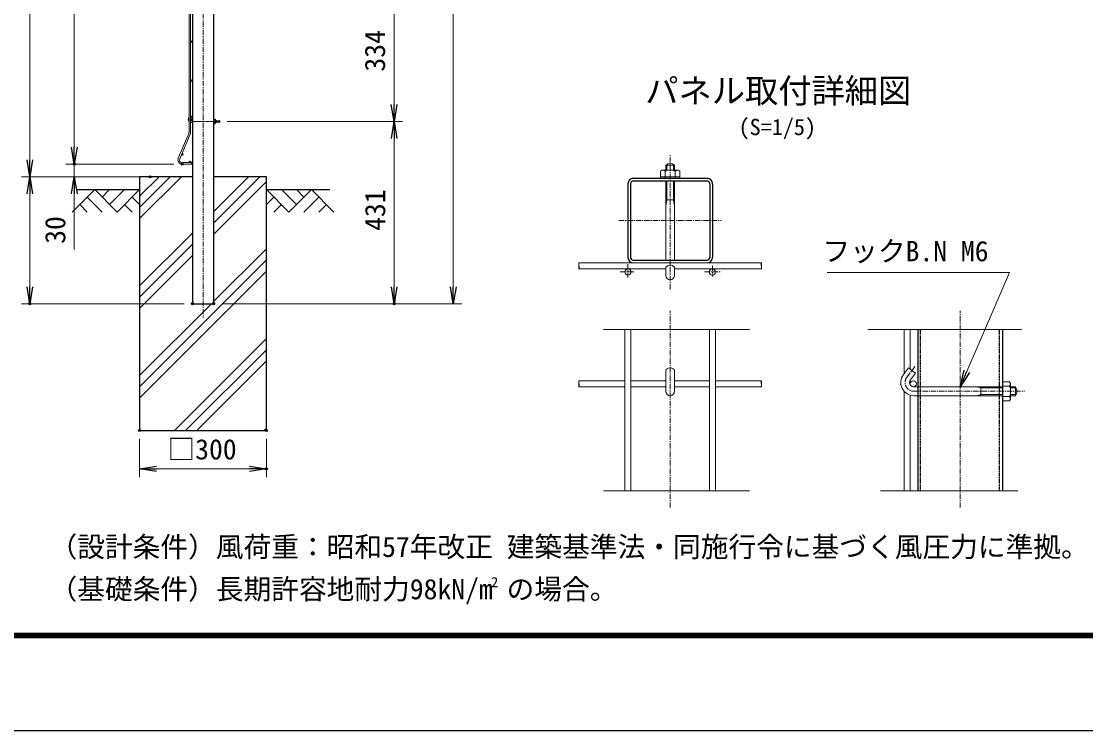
# Model space of a CAD drawing. Units: millimetres, scale not verified, with parts at other scales. Extents: x -4200 to 4200, y -2970 to 2970.
# Drawn here: x -399 to 2120, y -2970 to -1292 of the extents above; entities that cross this region are included whole.
import ezdxf
from ezdxf.enums import TextEntityAlignment as Align

# ---------------------------------------------------------------- set-up
doc = ezdxf.new("R2010")
doc.units = ezdxf.units.MM
doc.header["$LTSCALE"] = 10
doc.header["$PDMODE"] = 32
doc.header["$PDSIZE"] = 5
for name, pattern in [('USER1', [2, 1.25, -0.25, 0.25, -0.25]), ('USER2', [0.375, 0.25, -0.125]), ('USER3', [1.125, 0.75, -0.125, 0.125, -0.125])]:
    doc.linetypes.add(name, pattern=pattern)
for name, color, linetype, lineweight in [('0-0_D-STR-DIM', 7, 'Continuous', 13), ('0-1_0', 7, 'Continuous', 25), ('0-3_D-TTL-TXT', 7, 'Continuous', 25), ('0-4_D-STR1', 1, 'Continuous', 25), ('0-5_D-BMK', 2, 'USER1', 13), ('0-6_D-STR2', 7, 'Continuous', 9), ('0-7_D-TTL', 7, 'Continuous', 25), ('0-8_D-STR-TXT', 7, 'Continuous', 13), ('0-9_D-STR3', 3, 'Continuous', 13), ('0-B_D-BGD', 7, 'Continuous', 25), ('0-C_D-DCR-HCH', 7, 'Continuous', 13), ('0-D_D-STR4', 7, 'Continuous', 25)]:
    doc.layers.add(name, color=color, linetype=linetype, lineweight=lineweight)
doc.layers.add('0-2_DEFPOINTS', color=7, linetype='Continuous')
doc.styles.add('ＭＳ ゴシック', font='')
doc.styles.get('ＭＳ ゴシック').set_extended_font_data('MS Gothic')

# ---------------------------------------------------------------- blocks, each defined once
blk = doc.blocks.new('_OPEN')
at = {"layer": '0-1_0'}
blk.add_line((0, 0), (-10, 0), dxfattribs=at)
blk.add_lwpolyline([(-10, 1.667), (0, 0), (-10, -1.667)], dxfattribs=at)

msp = doc.modelspace()

# ---------------------------------------------------------------- linework, layer by layer
at = {"layer": '0-0_D-STR-DIM'}
for p, q in [((-379.01, -1620.07), (-379.01, 99.93)), ((623.24, -1920.06), (623.24, 99.93)), ((-273.71, -1590.07), (-273.71, -792.57)), ((482.91, -1489.06), (482.91, -1235.31)), ((88.32, -1529.06), (503.24, -1529.06)), ((88.32, -1529.06), (502.91, -1529.06)), ((-273.71, -1590.07), (-273.71, -1550.07)), ((483.24, -1569.06), (483.24, -1920.06)), ((-38.41, -1630.07), (-293.71, -1630.07)), ((-38.41, -1630.07), (-293.71, -1630.07)), ((-273.71, -1630.07), (-273.71, -1660.07)), ((-114.11, -1660.07), (-399.01, -1660.07)), ((-114.11, -1660.07), (-399.01, -1660.07)), ((-114.11, -1660.07), (-293.71, -1660.07)), ((-379.01, -1700.07), (-379.01, -1920.07)), ((-273.71, -1700.07), (-273.71, -1831.71)), ((-14.11, -1960.07), (-399.01, -1960.07)), ((75.89, -1960.06), (503.24, -1960.06)), ((75.89, -1960.06), (643.24, -1960.06)), ((978.84, -2021.36), (1324.1, -2021.36)), ((1968.18, -2021.36), (1604.18, -2021.36)), ((-119.11, -2280.07), (-119.11, -2370.66)), ((180.89, -2280.07), (180.89, -2370.66)), ((-79.11, -2350.66), (140.89, -2350.66)), ((1324.1, -2402.84), (978.84, -2402.84)), ((1958.92, -2402.84), (1634.49, -2402.84))]:
    msp.add_line(p, q, dxfattribs=at)
at = {"layer": '0-2_DEFPOINTS'}
for p in [(68.32, -1529.06), (-273.71, -1630.07), (-18.41, -1630.07), (-94.11, -1660.07), (-379.01, -1960.07), (5.89, -1960.07), (55.89, -1960.06), (55.89, -1960.06), (483.24, -1960.06), (-119.11, -2260.07), (180.89, -2260.07), (180.89, -2350.66)]:
    msp.add_point(p, dxfattribs=at)
at = {"layer": '0-4_D-STR1'}
for p, q in [((5.89, 160.67), (5.89, -1960.06)), ((55.89, 174.06), (55.89, -1960.06)), ((1036.46, -1676.24), (1036.46, -1850.64)), ((1042.86, -1676.24), (1042.86, -1850.64)), ((1049.26, -1663.44), (1223.66, -1663.44)), ((1049.26, -1669.84), (1223.66, -1669.84)), ((1230.06, -1676.24), (1230.06, -1850.64)), ((1236.46, -1676.24), (1236.46, -1850.64)), ((1049.26, -1857.04), (1223.66, -1857.04)), ((5.89, -1960.06), (55.89, -1960.06)), ((1722.55, -2021.36), (1722.55, -2402.84)), ((1922.55, -2021.36), (1922.55, -2402.84))]:
    msp.add_line(p, q, dxfattribs=at)
at = {"layer": '0-4_D-STR1', "linetype": 'USER2'}
for p, q in [((1728.95, -2402.84), (1728.95, -2021.36)), ((1916.15, -2402.84), (1916.15, -2021.36))]:
    msp.add_line(p, q, dxfattribs=at)
at = {"layer": '0-4_D-STR1'}
for centre, radius, start, end in [((1049.26, -1676.24), 12.8, 90, 180), ((1049.26, -1676.24), 6.4, 90, 180), ((1223.66, -1676.24), 12.8, 0, 90), ((1223.66, -1676.24), 6.4, 0, 90), ((1049.26, -1850.64), 12.8, 180, 270), ((1049.26, -1850.64), 6.4, 180, 270), ((1223.66, -1850.64), 6.4, 270, 0), ((1223.66, -1850.64), 12.8, 270, 0)]:
    msp.add_arc(centre, radius, start, end, dxfattribs=at)
at = {"layer": '0-5_D-BMK'}
for p, q in [((30.89, 167.37), (30.89, -1994.36)), ((1136.46, -1926.45), (1136.46, -1608.93)), ((1015.25, -1763.44), (1257.66, -1763.44)), ((1017.91, -1885.04), (1051.96, -1885.04)), ((1036.46, -1866.84), (1036.46, -1897.97)), ((1217.65, -1885.04), (1256.54, -1885.04)), ((1236.46, -1870.86), (1236.46, -1895.95)), ((1136.46, -2442.43), (1136.46, -1976.85)), ((1822.55, -2442.43), (1822.55, -1976.85)), ((1696.74, -2133.93), (1715.67, -2108.79)), ((1713.35, -2167.24), (1975.07, -2167.24))]:
    msp.add_line(p, q, dxfattribs=at)
at = {"layer": '0-5_D-BMK', "linetype": 'USER3'}
msp.add_line((4.49, -1529.06), (68.32, -1529.06), dxfattribs=at)
at = {"layer": '0-5_D-BMK'}
msp.add_arc((1713.35, -2146.44), 20.8, 143, 270, dxfattribs=at)
at = {"layer": '0-6_D-STR2'}
for p, q in [((-2.21, -1555.01), (-2.21, -827.63)), ((1.39, -1555.01), (1.39, -827.63)), ((-27.62, -1616.16), (-2.72, -1557.51)), ((-24.3, -1617.57), (0.59, -1558.91)), ((3.39, -1626.47), (-18.41, -1626.47)), ((3.39, -1630.07), (-18.41, -1630.07)), ((3.39, -1626.47), (3.39, -1630.07)), ((1352.41, -1863.44), (920.51, -1863.44)), ((1126.06, -1877.84), (920.51, -1877.84)), ((1352.41, -1877.84), (1146.86, -1877.84)), ((1029.26, -2021.36), (1029.26, -2402.84)), ((1043.66, -2021.36), (1043.66, -2402.84)), ((1229.26, -2021.36), (1229.26, -2402.84)), ((1243.66, -2021.36), (1243.66, -2402.84)), ((1690.15, -2125.39), (1690.15, -2021.36)), ((1704.55, -2115.04), (1704.55, -2021.36)), ((1704.55, -2140.9), (1704.55, -2151.99)), ((1029.26, -2142.44), (920.5, -2142.44)), ((1029.26, -2156.84), (920.5, -2156.84)), ((1126.06, -2142.44), (1043.66, -2142.44)), ((1126.06, -2156.84), (1043.66, -2156.84)), ((1229.26, -2142.44), (1146.86, -2142.44)), ((1229.26, -2156.84), (1146.86, -2156.84)), ((1352.4, -2142.44), (1243.66, -2142.44)), ((1352.4, -2156.84), (1243.66, -2156.84)), ((1690.15, -2402.84), (1690.15, -2167.31)), ((1704.55, -2402.84), (1704.55, -2176.38))]:
    msp.add_line(p, q, dxfattribs=at)
for centre, radius in [((3.19, -1340.32), 1.8), ((3.19, -1432.69), 1.8), ((3.19, -1525.07), 1.8), ((-17.88, -1607.04), 1.8), ((-0.11, -1624.67), 1.8), ((1036.46, -1885.04), 7.2), ((1236.46, -1885.04), 7.2), ((1711.86, -2149.64), 7.2)]:
    msp.add_circle(centre, radius, dxfattribs=at)
for centre, radius, start, end in [((-8.61, -1555.01), 6.4, 337, 0), ((-8.61, -1555.01), 10, 337, 0), ((-18.41, -1620.07), 10, 157, 270), ((-18.41, -1620.07), 6.4, 157, 270)]:
    msp.add_arc(centre, radius, start, end, dxfattribs=at)
for centre, ratio, start_param, end_param in [((920.51, -1867.04), 0.143611, 6.2831853, 9.424778), ((1352.41, -1874.24), 0.143651, 3.1457196, 6.2933134), ((920.5, -2146.04), 0.143611, 6.2831853, 9.424778), ((1352.41, -2153.24), 0.143651, 3.1457196, 6.2933134)]:
    msp.add_ellipse(centre, major_axis=(0, 3.6), ratio=ratio, start_param=start_param, end_param=end_param, dxfattribs=at)
for centre in [(1352.41, -1867.04), (920.51, -1874.24), (920.5, -2153.24), (1352.4, -2146.04)]:
    msp.add_ellipse(centre, major_axis=(0, 3.6), ratio=0.143611, dxfattribs=at)
at = {"layer": '0-7_D-TTL', "color": 2}
msp.add_lwpolyline([(-4200, 2970), (4200, 2970), (4200, -2970), (-4200, -2970)], close=True, dxfattribs=at)
at = {"layer": '0-7_D-TTL'}
for points in [[(-3930, 2750), (3930, 2750), (3930, -2750), (-3930, -2750)], [(-3927.5, 2747.5), (3927.5, 2747.5), (3927.5, -2747.5), (-3927.5, -2747.5)], [(-3925, 2745), (3925, 2745), (3925, -2745), (-3925, -2745)], [(-3922.5, 2742.5), (3922.5, 2742.5), (3922.5, -2742.5), (-3922.5, -2742.5)], [(-3920, 2740), (3920, 2740), (3920, -2740), (-3920, -2740)]]:
    msp.add_lwpolyline(points, close=True, dxfattribs=at)
at = {"layer": '0-8_D-STR-TXT'}
msp.add_lwpolyline([(1507.78, -1886.09), (1939.16, -1886.09), (1823.34, -2155.01)], dxfattribs=at)
at = {"layer": '0-9_D-STR3'}
for p, q in [((-2.64, -1519.17), (-2.21, -1518.6)), ((4.49, -1518.35), (1.39, -1516.01)), ((1.51, -1522.3), (4.49, -1518.35)), ((3.59, -1526.46), (5.89, -1526.46)), ((3.59, -1531.66), (5.89, -1531.66)), ((60.02, -1523.54), (55.89, -1523.54)), ((60.02, -1526.3), (55.89, -1526.3)), ((60.02, -1531.83), (55.89, -1531.83)), ((60.02, -1534.59), (55.89, -1534.59)), ((60.52, -1524.91), (60.52, -1533.4)), ((60.52, -1526.46), (63.63, -1526.46)), ((60.52, -1531.66), (63.63, -1531.66)), ((63.63, -1526.46), (63.63, -1531.66)), ((1126.06, -1632.48), (1146.86, -1632.48)), ((1126.06, -1644.16), (1126.06, -1632.48)), ((1128.46, -1644.16), (1128.46, -1630.78)), ((1144.46, -1644.16), (1144.46, -1630.78)), ((1146.86, -1644.16), (1146.86, -1632.48)), ((1159.02, -1659.84), (1113.9, -1659.84)), ((1155.12, -1644.16), (1117.8, -1644.16)), ((1120.56, -1644.16), (1124.46, -1646.41)), ((1128.36, -1644.16), (1124.46, -1646.41)), ((1124.46, -1646.41), (1124.46, -1663.44)), ((1144.56, -1644.16), (1148.46, -1646.41)), ((1152.36, -1644.16), (1148.46, -1646.41)), ((1148.46, -1646.41), (1148.46, -1663.44)), ((1155.12, -1644.16), (1159.02, -1646.41)), ((1159.02, -1646.41), (1159.02, -1663.44)), ((1126.06, -1857.04), (1126.06, -1669.84)), ((1128.46, -1714.64), (1128.46, -1669.84)), ((1144.46, -1714.64), (1144.46, -1669.84)), ((1146.86, -1857.04), (1146.86, -1669.84)), ((1146.86, -1714.64), (1126.06, -1714.64)), ((1128.46, -1714.64), (1126.06, -1729.04)), ((1144.46, -1714.64), (1146.86, -1729.04)), ((1126.06, -1875.74), (1126.06, -1893.44)), ((1146.86, -1875.74), (1146.86, -1893.44)), ((1688.43, -2127.67), (1700.34, -2111.87)), ((1716.95, -2124.39), (1700.34, -2111.87)), ((1126.06, -2118.57), (1126.06, -2167.24)), ((1146.86, -2167.24), (1146.86, -2118.57)), ((1705.04, -2140.19), (1716.95, -2124.39)), ((1713.35, -2156.84), (1922.55, -2156.84)), ((1861.75, -2156.84), (1871.35, -2159.24)), ((1871.35, -2156.84), (1871.35, -2177.64)), ((1871.35, -2159.24), (1922.55, -2159.24)), ((1939.58, -2144.68), (1922.55, -2144.68)), ((1922.55, -2144.68), (1922.55, -2192.2)), ((1939.58, -2155.24), (1922.55, -2155.24)), ((1941.83, -2151.34), (1939.58, -2155.24)), ((1941.83, -2159.14), (1939.58, -2155.24)), ((1941.83, -2156.84), (1953.51, -2156.84)), ((1941.83, -2159.24), (1955.2, -2159.24)), ((1953.51, -2156.84), (1953.51, -2177.64)), ((1713.35, -2177.64), (1922.55, -2177.64)), ((1861.75, -2177.64), (1871.35, -2175.24)), ((1871.35, -2175.24), (1922.55, -2175.24)), ((1939.58, -2179.24), (1922.55, -2179.24)), ((1939.58, -2189.8), (1922.55, -2189.8)), ((1941.83, -2175.34), (1939.58, -2179.24)), ((1941.83, -2183.14), (1939.58, -2179.24)), ((1941.83, -2185.9), (1939.58, -2189.8)), ((1941.83, -2175.24), (1955.2, -2175.24)), ((1941.83, -2177.64), (1953.51, -2177.64))]:
    msp.add_line(p, q, dxfattribs=at)
for points in [[(1117.8, -1644.16), (1113.9, -1646.41), (1113.9, -1663.44)], [(1941.83, -2185.9), (1941.83, -2148.58), (1939.58, -2144.68)]]:
    msp.add_lwpolyline(points, dxfattribs=at)
for centre, radius, start, end in [((3.59, -1523.86), 7.8, 143, 221.96156), ((3.59, -1523.86), 2.6, 143, 147.797), ((3.59, -1523.86), 2.6, 212.203, 270), ((3.59, -1523.86), 7.8, 253.6171, 270), ((52.64, -1529.06), 7.88, 339.48158, 20.51842), ((58.4, -1533.21), 2.13, 319.53759, 40.46241), ((58.37, -1524.92), 2.16, 320.19668, 39.80332), ((60.59, -1529.06), 4, 319.4584, 40.5416), ((1136.46, -1644.64), 16, 49.4584, 130.5416), ((1136.46, -1893.44), 10.4, 180, 0), ((1713.35, -2146.44), 31.2, 143, 270), ((1713.35, -2146.44), 10.4, 143, 270), ((1941.35, -2167.24), 16, 319.4584, 40.5416), ((1136.46, -2167.24), 10.4, 180, 0)]:
    msp.add_arc(centre, radius, start, end, dxfattribs=at)
for centre, major_axis, start_param, end_param in [((1136.46, -1875.8), (10.4, 0), 0, 3.1415927), ((1136.46, -2118.63), (-10.4, 0), 3.1415927, 6.2831853)]:
    msp.add_ellipse(centre, major_axis=major_axis, ratio=0.649974, start_param=start_param, end_param=end_param, dxfattribs=at)
at = {"layer": '0-B_D-BGD'}
for p, q in [((-269.11, -1690.07), (-119.11, -1690.07)), ((180.89, -1690.07), (330.89, -1690.07))]:
    msp.add_line(p, q, dxfattribs=at)
at = {"layer": '0-C_D-DCR-HCH'}
for p, q in [((-119.11, -1758.96), (-20.22, -1660.07)), ((-119.11, -1732.45), (-46.73, -1660.07)), ((-119.11, -1705.93), (-73.25, -1660.07)), ((55.89, -1769.58), (165.4, -1660.07)), ((55.89, -1743.06), (138.88, -1660.07)), ((55.89, -1796.09), (180.89, -1671.09)), ((-225.54, -1690.07), (-278.75, -1743.28)), ((-243.27, -1707.8), (-207.64, -1743.28)), ((-225.54, -1690.07), (-172.33, -1743.28)), ((-207.8, -1707.8), (-190.06, -1690.07)), ((-190.06, -1725.54), (-154.59, -1690.07)), ((-172.33, -1743.28), (-119.11, -1690.07)), ((-136.85, -1707.8), (-119.11, -1725.46)), ((234.1, -1743.28), (180.89, -1690.07)), ((198.62, -1707.8), (180.89, -1725.46)), ((251.84, -1725.54), (216.36, -1690.07)), ((287.31, -1690.07), (234.1, -1743.28)), ((269.67, -1707.9), (251.84, -1690.07)), ((305.05, -1707.8), (269.41, -1743.28)), ((287.31, -1690.07), (340.52, -1743.28)), ((-261.01, -1725.54), (-243.19, -1743.28)), ((-154.59, -1725.54), (-136.77, -1743.28)), ((216.36, -1725.54), (198.54, -1743.28)), ((322.79, -1725.54), (304.97, -1743.28)), ((-119.11, -1918.06), (5.89, -1793.06)), ((-119.11, -1944.58), (5.89, -1819.58)), ((55.89, -1955.19), (180.89, -1830.19)), ((-119.11, -1971.09), (5.89, -1846.09)), ((-119.11, -2156.71), (180.89, -1856.71)), ((-119.11, -2183.23), (180.89, -1883.23)), ((-119.11, -2130.19), (51.02, -1960.06)), ((-36.85, -2260.07), (180.89, -2042.32)), ((-10.34, -2260.07), (180.89, -2068.84)), ((16.18, -2260.07), (180.89, -2095.36)), ((175.28, -2260.07), (180.89, -2254.46))]:
    msp.add_line(p, q, dxfattribs=at)
at = {"layer": '0-D_D-STR4'}
msp.add_lwpolyline([(5.89, -1660.07), (-119.11, -1660.07), (-119.11, -2260.07), (180.89, -2260.07), (180.89, -1660.07), (55.89, -1660.07)], dxfattribs=at)

# ---------------------------------------------------------------- block references
at = {"layer": '0-0_D-STR-DIM', "xscale": 4, "yscale": 4}
for p, rotation in [((482.91, -1529.06), 270), ((483.24, -1529.06), 90), ((-273.71, -1630.07), 270), ((-273.71, -1630.07), 270), ((-379.01, -1660.07), 270), ((-379.01, -1660.07), 90), ((-273.71, -1660.07), 90), ((-379.01, -1960.07), 270), ((483.24, -1960.06), 270), ((623.24, -1960.06), 270), ((-119.11, -2350.66), 180)]:
    msp.add_blockref('_OPEN', p, dxfattribs=dict(at, rotation=rotation))
msp.add_blockref('_OPEN', (180.89, -2350.66), dxfattribs=at)
at = {"layer": '0-8_D-STR-TXT', "xscale": 4, "yscale": 4, "rotation": 246.69874}
msp.add_blockref('_OPEN', (1822.55, -2156.84), dxfattribs=at)

# ---------------------------------------------------------------- texts
at = {"layer": '0-0_D-STR-DIM', "style": 'ＭＳ ゴシック'}
for s, p in [('334', (476.16, -1411.19)), ('431', (476.49, -1787.99)), ('30', (-280.45, -1818.51))]:
    msp.add_text(s, height=48.09, rotation=90, dxfattribs=at).set_placement(p, align=Align.BOTTOM_LEFT)
msp.add_text('□300', height=48.09, dxfattribs=at).set_placement((-53.26, -2342.91), align=Align.BOTTOM_LEFT)
at = {"layer": '0-3_D-TTL-TXT', "style": 'ＭＳ ゴシック'}
for s, height, p in [('パネル取付詳細図', 57.7, (1077.43, -1502.56)), ('(S=1/5)', 38.49, (1298.34, -1572.99)), ('（設計条件）風荷重：昭和57年改正 建築基準法・同施行令に基づく風圧力に準拠。', 48.09, (-332.45, -2573.6)), ('（基礎条件）長期許容地耐力98kN/m の場合。', 48.09, (-332.45, -2673.6)), ('2', 24.05, (713.02, -2637.79))]:
    msp.add_text(s, height=height, dxfattribs=at).set_placement(p, align=Align.BOTTOM_LEFT)
at = {"layer": '0-8_D-STR-TXT', "style": 'ＭＳ ゴシック'}
msp.add_text('フックB.N M6', height=48.09, dxfattribs=at).set_placement((1496.86, -1874.14), align=Align.BOTTOM_LEFT)

doc.saveas('drawing.dxf')
